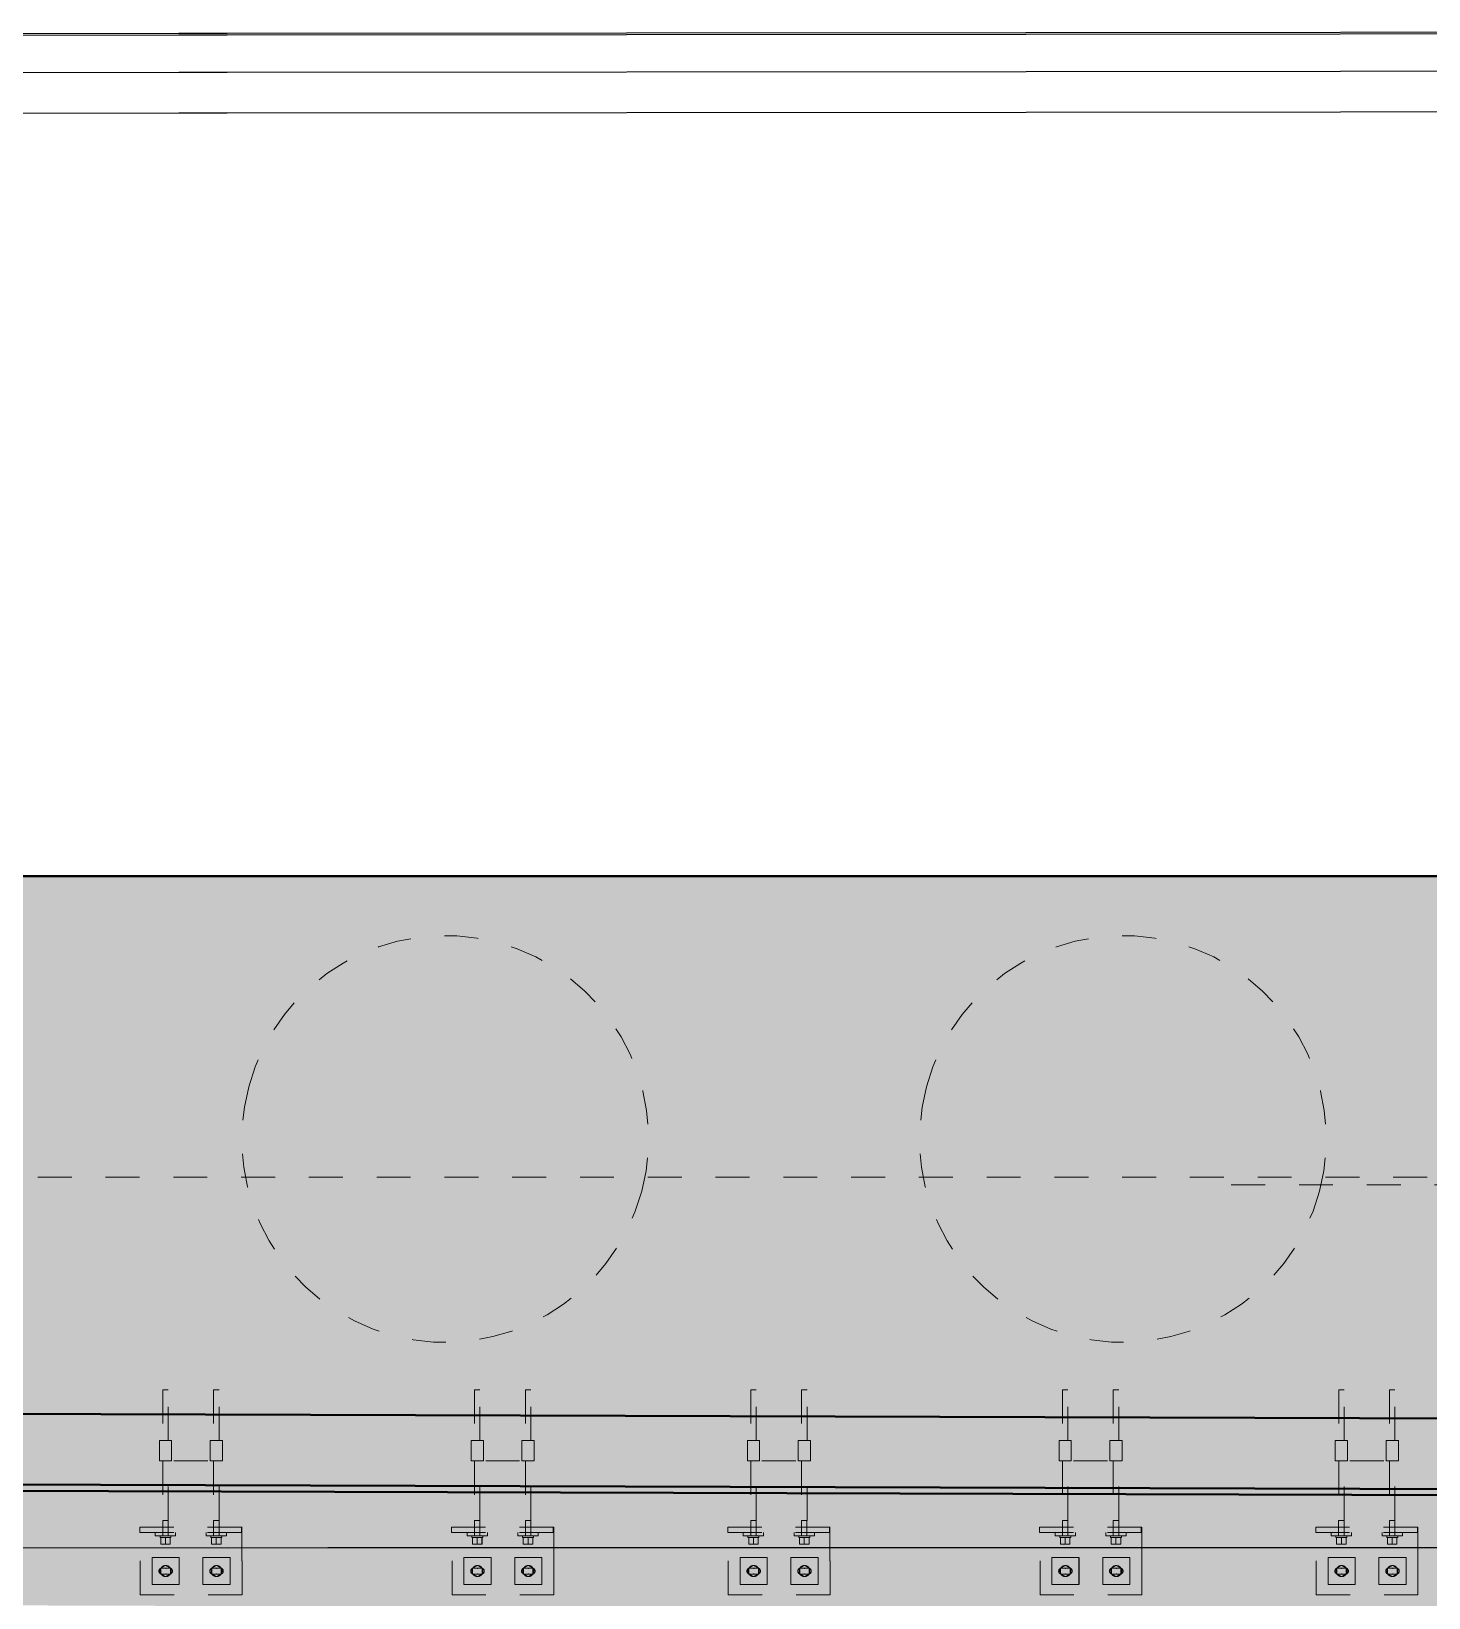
# Model space of a CAD drawing. Header units: metres. Extents: x -355 to -223, y 3 to 561.
# Drawn here: x -281.323 to -277.2, y 543.9 to 548.522 of the extents above; entities that cross this region are included whole.
import ezdxf

# ---------------------------------------------------------------- set-up
doc = ezdxf.new("R2010")
doc.units = ezdxf.units.M
doc.linetypes.add('JacobsDash', pattern=[0.0045, 0.003, -0.0015])
doc.linetypes.add('JacobsGridLine', pattern=[0.0145, 0.01, -0.001, 0.0025, -0.001])
for name, color, linetype, lineweight in [('A-FLOR', 7, 'Continuous', 40), ('S-BEAM', 7, 'Continuous', 40), ('S-BEAM-HDLN', 7, 'JacobsDash', 15), ('S-FNDN-HDLN', 7, 'JacobsDash', 15), ('S-FSTN', 7, 'Continuous', 15), ('S-GRID', 7, 'Continuous', 9)]:
    doc.layers.add(name, color=color, linetype=linetype, lineweight=lineweight)

# ---------------------------------------------------------------- blocks, each defined once
blk = doc.blocks.new('T2DPAA-T2D-C3S-RW-M2D-100010_dwg-40802999-DRG-2873035 - CONSTRUCTION SEQUENCE STAGE A9')
at = {"color": 254, "lineweight": 25, "true_color": 0xd0d0d0, "flags": 128}
for points in [[(50.9914, -579.7095), (51.6227, -582.0763), (51.6594, -582.2139), (52.0625, -583.7251), (52.267, -584.4918), (52.7077, -586.1435), (52.9114, -586.9073), (52.9481, -587.045), (53.5557, -589.3229), (54.0341, -591.1161), (54.2001, -591.7384), (54.4427, -592.6479)], [(51.0977, -579.6813), (51.729, -582.0479), (51.7657, -582.1856), (52.1688, -583.6968), (52.3733, -584.4634), (52.8139, -586.1152), (53.0177, -586.879), (53.0544, -587.0167), (53.662, -589.2945), (54.1404, -591.0877), (54.3064, -591.7101), (54.549, -592.6195)], [(51.1025, -579.68), (51.7338, -582.0466), (51.7705, -582.1843), (52.1736, -583.6955), (52.3782, -584.4622), (52.8188, -586.1139), (53.0225, -586.8777), (53.0592, -587.0154), (53.6669, -589.2932), (54.1452, -591.0864), (54.3112, -591.7088), (54.5538, -592.6183)], [(50.8754, -579.7404), (51.5068, -582.1072), (51.5435, -582.2449), (51.9466, -583.756), (52.1511, -584.5227), (52.5917, -586.1745), (52.7955, -586.9383), (52.8322, -587.0759), (53.4398, -589.3538), (53.9181, -591.147), (54.0841, -591.7693), (54.3268, -592.6788)], [(46.7903, -580.826), (47.4571, -583.3351), (47.5322, -583.6179), (48.5018, -587.266), (48.7413, -588.1674), (48.8165, -588.4501), (49.7234, -591.8625)]]:
    blk.add_lwpolyline(points, dxfattribs=at)
blk = doc.blocks.new('T2DPAA-T2D-PWC-RW-M2D-100010_RoadDesign_rvt-1-DRG-2873035 - CONSTRUCTION SEQUENCE STAGE A9')
at = {"color": 254, "lineweight": 25, "true_color": 0xd0d0d0, "rotation": 75.11694444444437}
blk.add_blockref('T2DPAA-T2D-C3S-RW-M2D-100010_dwg-40802999-DRG-2873035 - CONSTRUCTION SEQUENCE STAGE A9', (-1722.337, 648.0105), dxfattribs=at)
blk = doc.blocks.new('03_SFR_ACS_Abutment_BR08_Retaining wall CS - ABUTMENT EAST_BR8_1-7988247-DRG-2873035 - CONSTRUCTION SEQUENCE STAGE A9')
at = {"layer": 'S-BEAM', "linetype": 'JacobsDash', "lineweight": 15, "true_color": 0xc0c0c0}
blk.add_hatch(color=9, dxfattribs=at).paths.add_polyline_path([(-1136.0517, 544.2536), (-1136.0317, 544.2536), (-1136.031, 544.4239), (-1135.8415, 544.4239), (-1135.8415, 546.0286), (-1145.8229, 546.0286), (-1145.8229, 544.4535), (-1136.051, 544.4237), (-1136.0516, 544.2613)])
at = {"layer": 'S-BEAM'}
for p, q in [((-1135.8415, 546.0286), (-1145.8229, 546.0286)), ((-1145.8229, 546.0286), (-1145.8229, 544.4535)), ((-1135.8415, 544.4233), (-1135.8415, 546.0286)), ((-1136.0517, 544.2536), (-1136.0317, 544.2536))]:
    blk.add_line(p, q, dxfattribs=at)
at = {"layer": 'S-BEAM-HDLN'}
blk.add_line((-1135.8419, 546.0286), (-1135.8419, 544.2536), dxfattribs=at)
blk = doc.blocks.new('01_SFO_FRP_Pile_CastInPlace_CS_BR08 - CAST-IN-PLACE PILE - 1200-8641633-DRG-2873035 - CONSTRUCTION SEQUENCE STAGE A9')
at = {"layer": 'S-FNDN-HDLN'}
for start, end in [(90, 270), (270, 90)]:
    blk.add_arc((0, 0), 0.6, start, end, dxfattribs=at)
blk = doc.blocks.new('01_SFO_FRP_Pile_CastInPlace_CS_BR08 - CAST-IN-PLACE PILE - 1200-8641593-DRG-2873035 - CONSTRUCTION SEQUENCE STAGE A9')
at = {"layer": 'S-FNDN-HDLN'}
for start, end in [(90, 270), (270, 90)]:
    blk.add_arc((0, 0), 0.6, start, end, dxfattribs=at)
blk = doc.blocks.new('20_BR04_Wall_Panel_Bracket_Connection - 20_BR04_Wall_Panel_Bracket_Connection-V232-DRG-2873035 - CONSTRUCTION SEQUENCE STAGE A9')
at = {"layer": 'S-FSTN', "color": 31, "linetype": 'JacobsDash', "lineweight": 9, "true_color": 0xffc388}
for p, q in [((-1138.9215, 544.5136), (-1138.9215, 544.3636)), ((-1138.9135, 544.5136), (-1138.9215, 544.5136)), ((-1138.9055, 544.5136), (-1138.9135, 544.5136)), ((-1138.9055, 544.3636), (-1138.9055, 544.5136)), ((-1138.7715, 544.5136), (-1138.7715, 544.3636)), ((-1138.7635, 544.5136), (-1138.7715, 544.5136)), ((-1138.7555, 544.5136), (-1138.7635, 544.5136)), ((-1138.7555, 544.3636), (-1138.7555, 544.5136)), ((-1138.9315, 544.3636), (-1138.9315, 544.3036)), ((-1138.9136, 544.3636), (-1138.9315, 544.3636)), ((-1138.9136, 544.3636), (-1138.929, 544.3636)), ((-1138.8955, 544.3636), (-1138.9136, 544.3636)), ((-1138.8978, 544.3636), (-1138.9133, 544.3636)), ((-1138.8955, 544.3036), (-1138.8955, 544.3636)), ((-1138.7815, 544.3636), (-1138.7815, 544.3036)), ((-1138.7636, 544.3636), (-1138.7815, 544.3636)), ((-1138.7761, 544.3636), (-1138.779, 544.3636)), ((-1138.7636, 544.3636), (-1138.7723, 544.3636)), ((-1138.7455, 544.3636), (-1138.7636, 544.3636)), ((-1138.7478, 544.3636), (-1138.7633, 544.3636)), ((-1138.7455, 544.3036), (-1138.7455, 544.3636)), ((-1138.9315, 544.3036), (-1138.9136, 544.3036)), ((-1138.929, 544.3036), (-1138.9136, 544.3036)), ((-1138.9215, 544.3036), (-1138.9215, 544.1277)), ((-1138.9136, 544.3036), (-1138.8955, 544.3036)), ((-1138.9133, 544.3036), (-1138.8978, 544.3036)), ((-1138.9055, 544.1277), (-1138.9055, 544.3036)), ((-1138.8388, 544.3036), (-1138.8885, 544.3036)), ((-1138.8388, 544.3036), (-1138.8381, 544.3036)), ((-1138.7885, 544.3036), (-1138.8381, 544.3036)), ((-1138.7815, 544.3036), (-1138.7636, 544.3036)), ((-1138.779, 544.3036), (-1138.7761, 544.3036)), ((-1138.7723, 544.3036), (-1138.7636, 544.3036)), ((-1138.7715, 544.3036), (-1138.7715, 544.1277)), ((-1138.7636, 544.3036), (-1138.7455, 544.3036)), ((-1138.7633, 544.3036), (-1138.7478, 544.3036)), ((-1138.7555, 544.1277), (-1138.7555, 544.3036)), ((-1138.9215, 544.1277), (-1138.9135, 544.1277)), ((-1138.9135, 544.1277), (-1138.9055, 544.1277)), ((-1138.7715, 544.1277), (-1138.7635, 544.1277)), ((-1138.7635, 544.1277), (-1138.7555, 544.1277)), ((-1138.9891, 544.1086), (-1138.6891, 544.1086)), ((-1138.9891, 544.0926), (-1138.9891, 544.1086)), ((-1138.6891, 544.0926), (-1138.9891, 544.0926)), ((-1138.9877, 543.9086), (-1138.9877, 544.0926)), ((-1138.9435, 544.0926), (-1138.9435, 544.0826)), ((-1138.9435, 544.0826), (-1138.9137, 544.0826)), ((-1138.9435, 544.0826), (-1138.9297, 544.0826)), ((-1138.9137, 544.0826), (-1138.8835, 544.0826)), ((-1138.8972, 544.0826), (-1138.8835, 544.0826)), ((-1138.8835, 544.0826), (-1138.8835, 544.0926)), ((-1138.7935, 544.0926), (-1138.7935, 544.0826)), ((-1138.7935, 544.0826), (-1138.7637, 544.0826)), ((-1138.7935, 544.0826), (-1138.7797, 544.0826)), ((-1138.7637, 544.0826), (-1138.7335, 544.0826)), ((-1138.7472, 544.0826), (-1138.7335, 544.0826)), ((-1138.7335, 544.0826), (-1138.7335, 544.0926)), ((-1138.6891, 544.1086), (-1138.6877, 544.1086)), ((-1138.6891, 544.0926), (-1138.6891, 544.1086)), ((-1138.6877, 544.0926), (-1138.6891, 544.0926)), ((-1138.6877, 544.0926), (-1138.6877, 544.1086)), ((-1138.6877, 544.1086), (-1138.6877, 543.9086)), ((-1138.6876, 544.1086), (-1138.6877, 544.1086)), ((-1138.6876, 543.9086), (-1138.6876, 544.1086)), ((-1138.6876, 544.1086), (-1138.6876, 544.1086)), ((-1138.8728, 544.0186), (-1138.9528, 544.0186)), ((-1138.9528, 544.0186), (-1138.9528, 543.9386)), ((-1138.9238, 543.9876), (-1138.9018, 543.9876)), ((-1138.8728, 543.9386), (-1138.8728, 544.0186)), ((-1138.8727, 544.0186), (-1138.8727, 543.9386)), ((-1138.7228, 544.0186), (-1138.8028, 544.0186)), ((-1138.8028, 544.0186), (-1138.8028, 543.9386)), ((-1138.7738, 543.9876), (-1138.7518, 543.9876)), ((-1138.7228, 543.9386), (-1138.7228, 544.0186)), ((-1138.7227, 544.0186), (-1138.7227, 543.9386)), ((-1138.9018, 543.9696), (-1138.9238, 543.9696)), ((-1138.7518, 543.9696), (-1138.7738, 543.9696)), ((-1138.9877, 543.9086), (-1138.6877, 543.9086)), ((-1138.9528, 543.9386), (-1138.8728, 543.9386)), ((-1138.8028, 543.9386), (-1138.7228, 543.9386)), ((-1138.6877, 543.9086), (-1138.6876, 543.9086)), ((-1138.6876, 543.9086), (-1138.6876, 543.9086))]:
    blk.add_line(p, q, dxfattribs=at)
for centre, start_param, end_param in [((-1138.9238, 543.9786), 0, 3.141593), ((-1138.9018, 543.9786), 3.141593, 6.283186), ((-1138.7738, 543.9786), 6.283185, 9.424778), ((-1138.7518, 543.9786), 3.141593, 6.283185), ((-1138.9237, 543.9786), 1.308998, 1.832596), ((-1138.9237, 543.9786), 1.308998, 1.832596), ((-1138.9236, 543.9786), 1.308998, 1.832596), ((-1138.7737, 543.9786), 1.308998, 1.832596), ((-1138.7737, 543.9786), 1.308998, 1.832596), ((-1138.7736, 543.9786), 1.308998, 1.832596)]:
    blk.add_ellipse(centre, major_axis=(0, 0.009), ratio=0.99997, start_param=start_param, end_param=end_param, dxfattribs=at)
blk = doc.blocks.new('20_BR04_Wall_Panel_Bracket_Connection - 20_BR04_Wall_Panel_Bracket_Connection-V233-DRG-2873035 - CONSTRUCTION SEQUENCE STAGE A9')
at = {"layer": 'S-FSTN', "color": 31, "linetype": 'JacobsDash', "lineweight": 9, "true_color": 0xffc388}
for p, q in [((-1138.1064, 544.5136), (-1138.1064, 544.3636)), ((-1138.0985, 544.5136), (-1138.1064, 544.5136)), ((-1138.0904, 544.5136), (-1138.0985, 544.5136)), ((-1138.0904, 544.3636), (-1138.0904, 544.5136)), ((-1137.9564, 544.5136), (-1137.9564, 544.3636)), ((-1137.9485, 544.5136), (-1137.9564, 544.5136)), ((-1137.9404, 544.5136), (-1137.9485, 544.5136)), ((-1137.9404, 544.3636), (-1137.9404, 544.5136)), ((-1138.1164, 544.3636), (-1138.1164, 544.3036)), ((-1138.0986, 544.3636), (-1138.1164, 544.3636)), ((-1138.0986, 544.3636), (-1138.1139, 544.3636)), ((-1138.0804, 544.3636), (-1138.0986, 544.3636)), ((-1138.0828, 544.3636), (-1138.0983, 544.3636)), ((-1138.0804, 544.3036), (-1138.0804, 544.3636)), ((-1137.9664, 544.3636), (-1137.9664, 544.3036)), ((-1137.9486, 544.3636), (-1137.9664, 544.3636)), ((-1137.9486, 544.3636), (-1137.964, 544.3636)), ((-1137.9304, 544.3636), (-1137.9486, 544.3636)), ((-1137.9328, 544.3636), (-1137.9483, 544.3636)), ((-1137.9304, 544.3036), (-1137.9304, 544.3636)), ((-1138.1164, 544.3036), (-1138.0986, 544.3036)), ((-1138.1139, 544.3036), (-1138.0986, 544.3036)), ((-1138.1064, 544.3036), (-1138.1064, 544.1277)), ((-1138.0986, 544.3036), (-1138.0804, 544.3036)), ((-1138.0983, 544.3036), (-1138.0828, 544.3036)), ((-1138.0904, 544.1277), (-1138.0904, 544.3036)), ((-1138.0238, 544.3036), (-1138.0734, 544.3036)), ((-1138.0238, 544.3036), (-1138.023, 544.3036)), ((-1137.9734, 544.3036), (-1138.023, 544.3036)), ((-1137.9664, 544.3036), (-1137.9486, 544.3036)), ((-1137.964, 544.3036), (-1137.9486, 544.3036)), ((-1137.9564, 544.3036), (-1137.9564, 544.1277)), ((-1137.9486, 544.3036), (-1137.9304, 544.3036)), ((-1137.9483, 544.3036), (-1137.9328, 544.3036)), ((-1137.9404, 544.1277), (-1137.9404, 544.3036)), ((-1138.1064, 544.1277), (-1138.0985, 544.1277)), ((-1138.0985, 544.1277), (-1138.0904, 544.1277)), ((-1137.9564, 544.1277), (-1137.9485, 544.1277)), ((-1137.9485, 544.1277), (-1137.9404, 544.1277)), ((-1138.1741, 544.1086), (-1137.8741, 544.1086)), ((-1138.1741, 544.0926), (-1138.1741, 544.1086)), ((-1137.8741, 544.0926), (-1138.1741, 544.0926)), ((-1138.1727, 543.9086), (-1138.1727, 544.0926)), ((-1138.1284, 544.0926), (-1138.1284, 544.0826)), ((-1138.1284, 544.0826), (-1138.0987, 544.0826)), ((-1138.1284, 544.0826), (-1138.1243, 544.0826)), ((-1138.1232, 544.0826), (-1138.1147, 544.0826)), ((-1138.0987, 544.0826), (-1138.0684, 544.0826)), ((-1138.0822, 544.0826), (-1138.0684, 544.0826)), ((-1138.0684, 544.0826), (-1138.0684, 544.0926)), ((-1137.9784, 544.0926), (-1137.9784, 544.0826)), ((-1137.9784, 544.0826), (-1137.9487, 544.0826)), ((-1137.9784, 544.0826), (-1137.9647, 544.0826)), ((-1137.9487, 544.0826), (-1137.9184, 544.0826)), ((-1137.9322, 544.0826), (-1137.9184, 544.0826)), ((-1137.9184, 544.0826), (-1137.9184, 544.0926)), ((-1137.8741, 544.1086), (-1137.8727, 544.1086)), ((-1137.8741, 544.0926), (-1137.8741, 544.1086)), ((-1137.8727, 544.0926), (-1137.8741, 544.0926)), ((-1137.8727, 544.0926), (-1137.8727, 544.1086)), ((-1137.8727, 544.1086), (-1137.8727, 543.9086)), ((-1137.8725, 544.1086), (-1137.8727, 544.1086)), ((-1137.8726, 544.1086), (-1137.8725, 544.1086)), ((-1137.8725, 543.9086), (-1137.8725, 544.1086)), ((-1138.0577, 544.0186), (-1138.1377, 544.0186)), ((-1138.1377, 544.0186), (-1138.1377, 543.9386)), ((-1138.1087, 543.9876), (-1138.0867, 543.9876)), ((-1138.0577, 543.9386), (-1138.0577, 544.0186)), ((-1138.0577, 544.0186), (-1138.0577, 543.9386)), ((-1137.9077, 544.0186), (-1137.9877, 544.0186)), ((-1137.9877, 544.0186), (-1137.9877, 543.9386)), ((-1137.9587, 543.9876), (-1137.9367, 543.9876)), ((-1137.9077, 543.9386), (-1137.9077, 544.0186)), ((-1137.9077, 544.0186), (-1137.9077, 543.9386)), ((-1138.0867, 543.9696), (-1138.1087, 543.9696)), ((-1137.9367, 543.9696), (-1137.9587, 543.9696)), ((-1138.1727, 543.9086), (-1137.8727, 543.9086)), ((-1138.1377, 543.9386), (-1138.0577, 543.9386)), ((-1137.9877, 543.9386), (-1137.9077, 543.9386)), ((-1137.8727, 543.9086), (-1137.8725, 543.9086)), ((-1137.8725, 543.9086), (-1137.8726, 543.9086))]:
    blk.add_line(p, q, dxfattribs=at)
for centre, start_param, end_param in [((-1138.1087, 543.9786), 0, 3.141593), ((-1138.0867, 543.9786), 3.141592, 6.283185), ((-1137.9587, 543.9786), 6.283185, 9.424778), ((-1137.9367, 543.9786), 3.141593, 6.283185), ((-1138.1087, 543.9786), 1.308998, 1.832596), ((-1138.1087, 543.9786), 1.308998, 1.832596), ((-1138.1085, 543.9786), 1.308998, 1.832596), ((-1137.9587, 543.9786), 1.308998, 1.832596), ((-1137.9587, 543.9786), 1.308998, 1.832596), ((-1137.9585, 543.9786), 1.308998, 1.832596)]:
    blk.add_ellipse(centre, major_axis=(0, 0.009), ratio=0.99997, start_param=start_param, end_param=end_param, dxfattribs=at)
blk = doc.blocks.new('Anchor Bolt -HAB - HAB H16 x 165-V234-DRG-2873035 - CONSTRUCTION SEQUENCE STAGE A9')
at = {"layer": 'S-FSTN', "color": 31, "linetype": 'JacobsDash', "lineweight": 9, "true_color": 0xffc388}
for p, q in [((-1138.763, 543.9948), (-1138.777, 543.9867)), ((-1138.749, 543.9867), (-1138.763, 543.9948)), ((-1138.7628, 543.9948), (-1138.7488, 543.9867)), ((-1138.777, 543.9867), (-1138.777, 543.9705)), ((-1138.777, 543.9705), (-1138.763, 543.9625)), ((-1138.763, 543.9625), (-1138.749, 543.9705)), ((-1138.7618, 543.9866), (-1138.7628, 543.9866)), ((-1138.7628, 543.9706), (-1138.7618, 543.9706)), ((-1138.7488, 543.9705), (-1138.7628, 543.9625)), ((-1138.749, 543.9705), (-1138.749, 543.9867)), ((-1138.7488, 543.9867), (-1138.749, 543.9867)), ((-1138.749, 543.9705), (-1138.7488, 543.9705)), ((-1138.7488, 543.9867), (-1138.7488, 543.9705))]:
    blk.add_line(p, q, dxfattribs=at)
for start_param, end_param in [(0, 1.047198), (0.808057, 1.003142), (0.514259, 0.523599), (0.344106, 0.467046), (0.2618, 0.265593), (0.108235, 0.22637), (5.235988, 6.283186), (5.998683, 6.021387), (5.834566, 5.920439), (5.732017, 5.787276), (5.610105, 5.684929), (5.428143, 5.531351), (1.047198, 1.570797), (1.570796, 2.094395), (1.344026, 1.570796), (1.570797, 1.797531), (1.078358, 1.273831), (1.867825, 2.094396), (2.094396, 3.141593), (2.42762, 2.561503), (2.608661, 2.617994), (2.617994, 2.62734), (2.674561, 2.797482), (2.875954, 2.879794), (2.915252, 3.033472), (3.141592, 4.18879), (3.268446, 3.359781), (3.393612, 3.403393), (3.403393, 3.42604), (3.504373, 3.590257), (3.637528, 3.665192), (3.665192, 3.692759), (3.739866, 3.814711), (3.893451, 3.926991), (4.712389, 5.235988), (4.188791, 4.71239)]:
    blk.add_ellipse((-1138.7628, 543.9786), major_axis=(0, 0.0162), ratio=0.99997, start_param=start_param, end_param=end_param, dxfattribs=at)
blk = doc.blocks.new('Anchor Bolt -HAB - HAB H16 x 165-V235-DRG-2873035 - CONSTRUCTION SEQUENCE STAGE A9')
at = {"layer": 'S-FSTN', "color": 31, "linetype": 'JacobsDash', "lineweight": 9, "true_color": 0xffc388}
for p, q in [((-1138.913, 543.9948), (-1138.927, 543.9867)), ((-1138.899, 543.9867), (-1138.913, 543.9948)), ((-1138.9128, 543.9948), (-1138.8988, 543.9867)), ((-1138.927, 543.9867), (-1138.927, 543.9705)), ((-1138.927, 543.9705), (-1138.913, 543.9625)), ((-1138.913, 543.9625), (-1138.899, 543.9705)), ((-1138.9118, 543.9866), (-1138.9128, 543.9866)), ((-1138.9128, 543.9706), (-1138.9118, 543.9706)), ((-1138.8988, 543.9705), (-1138.9128, 543.9625)), ((-1138.899, 543.9705), (-1138.899, 543.9867)), ((-1138.8988, 543.9867), (-1138.899, 543.9867)), ((-1138.899, 543.9705), (-1138.8988, 543.9705)), ((-1138.8988, 543.9867), (-1138.8988, 543.9705))]:
    blk.add_line(p, q, dxfattribs=at)
for start_param, end_param in [(0, 1.047198), (0.785399, 1.003142), (0.514259, 0.523599), (0.344106, 0.467046), (0.2618, 0.265593), (0.108235, 0.22637), (5.235988, 6.283186), (5.998683, 6.021387), (5.834566, 5.920439), (5.732017, 5.787276), (5.610105, 5.684929), (5.428143, 5.531351), (1.047198, 1.570797), (1.570796, 2.094395), (1.344026, 1.570796), (1.570797, 1.797531), (1.078358, 1.273831), (1.867825, 2.094396), (2.094396, 3.141593), (2.42762, 2.561503), (2.608661, 2.617994), (2.617994, 2.62734), (2.674561, 2.797482), (2.875954, 2.879794), (2.915252, 3.033472), (3.141592, 4.18879), (3.268446, 3.359781), (3.393612, 3.403393), (3.403393, 3.42604), (3.504373, 3.590257), (3.637528, 3.665192), (3.665192, 3.692759), (3.739866, 3.814711), (3.893451, 3.926991), (4.712389, 5.235988), (4.188791, 4.71239)]:
    blk.add_ellipse((-1138.9128, 543.9786), major_axis=(0, 0.0162), ratio=0.99997, start_param=start_param, end_param=end_param, dxfattribs=at)
blk = doc.blocks.new('Anchor Bolt -HAB - HAB H16 x 85-V236-DRG-2873035 - CONSTRUCTION SEQUENCE STAGE A9')
at = {"layer": 'S-FSTN', "color": 31, "linetype": 'JacobsDash', "lineweight": 9, "true_color": 0xffc388}
for p, q in [((-1138.7715, 544.1277), (-1138.7715, 544.0826)), ((-1138.7713, 544.1277), (-1138.7715, 544.1277)), ((-1138.7555, 544.1277), (-1138.7715, 544.1277)), ((-1138.7555, 544.1277), (-1138.7557, 544.1277)), ((-1138.7555, 544.0826), (-1138.7555, 544.1277)), ((-1138.7796, 544.0826), (-1138.7796, 544.0776)), ((-1138.7473, 544.0776), (-1138.7473, 544.0826)), ((-1138.7796, 544.0776), (-1138.7775, 544.0776)), ((-1138.7796, 544.0776), (-1138.7794, 544.0776)), ((-1138.7775, 544.0776), (-1138.7636, 544.0776)), ((-1138.7775, 544.0576), (-1138.7775, 544.0776)), ((-1138.7636, 544.0576), (-1138.7775, 544.0576)), ((-1138.7669, 544.0776), (-1138.7636, 544.0776)), ((-1138.7636, 544.0776), (-1138.7495, 544.0776)), ((-1138.7636, 544.0776), (-1138.7602, 544.0776)), ((-1138.7636, 544.0576), (-1138.7636, 544.0776)), ((-1138.7495, 544.0576), (-1138.7636, 544.0576)), ((-1138.7495, 544.0776), (-1138.7473, 544.0776)), ((-1138.7495, 544.0776), (-1138.7494, 544.0776)), ((-1138.7495, 544.0776), (-1138.7495, 544.0576)), ((-1138.7495, 544.0576), (-1138.7494, 544.0576)), ((-1138.7494, 544.0576), (-1138.7495, 544.0576)), ((-1138.7494, 544.0576), (-1138.7494, 544.0776))]:
    blk.add_line(p, q, dxfattribs=at)
blk = doc.blocks.new('Anchor Bolt -HAB - HAB H16 x 85-V237-DRG-2873035 - CONSTRUCTION SEQUENCE STAGE A9')
at = {"layer": 'S-FSTN', "color": 31, "linetype": 'JacobsDash', "lineweight": 9, "true_color": 0xffc388}
for p, q in [((-1138.9215, 544.1277), (-1138.9215, 544.0826)), ((-1138.9055, 544.1277), (-1138.9215, 544.1277)), ((-1138.9213, 544.1277), (-1138.9215, 544.1277)), ((-1138.9055, 544.1277), (-1138.9057, 544.1277)), ((-1138.9055, 544.0826), (-1138.9055, 544.1277)), ((-1138.9296, 544.0826), (-1138.9296, 544.0776)), ((-1138.8973, 544.0776), (-1138.8973, 544.0826)), ((-1138.9296, 544.0776), (-1138.9275, 544.0776)), ((-1138.9275, 544.0776), (-1138.9136, 544.0776)), ((-1138.9275, 544.0576), (-1138.9275, 544.0776)), ((-1138.9136, 544.0576), (-1138.9275, 544.0576)), ((-1138.9169, 544.0776), (-1138.9136, 544.0776)), ((-1138.9136, 544.0776), (-1138.9102, 544.0776)), ((-1138.9136, 544.0776), (-1138.8995, 544.0776)), ((-1138.9136, 544.0776), (-1138.9136, 544.0576)), ((-1138.8995, 544.0576), (-1138.9136, 544.0576)), ((-1138.8995, 544.0776), (-1138.8973, 544.0776)), ((-1138.8995, 544.0776), (-1138.8994, 544.0776)), ((-1138.8995, 544.0776), (-1138.8995, 544.0576)), ((-1138.8995, 544.0576), (-1138.8994, 544.0576)), ((-1138.8994, 544.0576), (-1138.8995, 544.0576)), ((-1138.8994, 544.0776), (-1138.8994, 544.0576)), ((-1138.8975, 544.0776), (-1138.8973, 544.0776))]:
    blk.add_line(p, q, dxfattribs=at)
blk = doc.blocks.new('20_BR04_Wall_Panel_Bracket_Connection - 20_BR04_Wall_Panel_Bracket_Connection-V238-DRG-2873035 - CONSTRUCTION SEQUENCE STAGE A9')
at = {"layer": 'S-FSTN', "color": 31, "linetype": 'JacobsDash', "lineweight": 9, "true_color": 0xffc388}
for p, q in [((-1140.6565, 544.5136), (-1140.6565, 544.3636)), ((-1140.6485, 544.5136), (-1140.6565, 544.5136)), ((-1140.6405, 544.5136), (-1140.6485, 544.5136)), ((-1140.6405, 544.3636), (-1140.6405, 544.5136)), ((-1140.5065, 544.5136), (-1140.5065, 544.3636)), ((-1140.4985, 544.5136), (-1140.5065, 544.5136)), ((-1140.4905, 544.5136), (-1140.4985, 544.5136)), ((-1140.4905, 544.3636), (-1140.4905, 544.5136)), ((-1140.6665, 544.3636), (-1140.6665, 544.3036)), ((-1140.6486, 544.3636), (-1140.6665, 544.3636)), ((-1140.6486, 544.3636), (-1140.664, 544.3636)), ((-1140.6305, 544.3636), (-1140.6486, 544.3636)), ((-1140.6328, 544.3636), (-1140.6483, 544.3636)), ((-1140.6305, 544.3036), (-1140.6305, 544.3636)), ((-1140.5165, 544.3636), (-1140.5165, 544.3036)), ((-1140.4986, 544.3636), (-1140.5165, 544.3636)), ((-1140.5113, 544.3636), (-1140.514, 544.3636)), ((-1140.4986, 544.3636), (-1140.5111, 544.3636)), ((-1140.4805, 544.3636), (-1140.4986, 544.3636)), ((-1140.4828, 544.3636), (-1140.4983, 544.3636)), ((-1140.4805, 544.3036), (-1140.4805, 544.3636)), ((-1140.6665, 544.3036), (-1140.6486, 544.3036)), ((-1140.664, 544.3036), (-1140.6486, 544.3036)), ((-1140.6565, 544.3036), (-1140.6565, 544.1277)), ((-1140.6486, 544.3036), (-1140.6305, 544.3036)), ((-1140.6483, 544.3036), (-1140.6328, 544.3036)), ((-1140.6405, 544.1277), (-1140.6405, 544.3036)), ((-1140.5738, 544.3036), (-1140.6235, 544.3036)), ((-1140.5738, 544.3036), (-1140.5731, 544.3036)), ((-1140.5235, 544.3036), (-1140.5731, 544.3036)), ((-1140.5165, 544.3036), (-1140.4986, 544.3036)), ((-1140.514, 544.3036), (-1140.5113, 544.3036)), ((-1140.5111, 544.3036), (-1140.4986, 544.3036)), ((-1140.5065, 544.3036), (-1140.5065, 544.1277)), ((-1140.4986, 544.3036), (-1140.4805, 544.3036)), ((-1140.4983, 544.3036), (-1140.4828, 544.3036)), ((-1140.4905, 544.1277), (-1140.4905, 544.3036)), ((-1140.6565, 544.1277), (-1140.6485, 544.1277)), ((-1140.6485, 544.1277), (-1140.6405, 544.1277)), ((-1140.5065, 544.1277), (-1140.4985, 544.1277)), ((-1140.4985, 544.1277), (-1140.4905, 544.1277)), ((-1140.7241, 544.1086), (-1140.4241, 544.1086)), ((-1140.7241, 544.0926), (-1140.7241, 544.1086)), ((-1140.4241, 544.0926), (-1140.7241, 544.0926)), ((-1140.7227, 543.9086), (-1140.7227, 544.0926)), ((-1140.6785, 544.0926), (-1140.6785, 544.0826)), ((-1140.6785, 544.0826), (-1140.6487, 544.0826)), ((-1140.6785, 544.0826), (-1140.6647, 544.0826)), ((-1140.6487, 544.0826), (-1140.6185, 544.0826)), ((-1140.6322, 544.0826), (-1140.6185, 544.0826)), ((-1140.6185, 544.0826), (-1140.6185, 544.0926)), ((-1140.5285, 544.0926), (-1140.5285, 544.0826)), ((-1140.5285, 544.0826), (-1140.4987, 544.0826)), ((-1140.5285, 544.0826), (-1140.5147, 544.0826)), ((-1140.4987, 544.0826), (-1140.4685, 544.0826)), ((-1140.4822, 544.0826), (-1140.4685, 544.0826)), ((-1140.4685, 544.0826), (-1140.4685, 544.0926)), ((-1140.4241, 544.1086), (-1140.4227, 544.1086)), ((-1140.4241, 544.0926), (-1140.4241, 544.1086)), ((-1140.4227, 544.0926), (-1140.4241, 544.0926)), ((-1140.4227, 544.0926), (-1140.4227, 544.1086)), ((-1140.4227, 544.1086), (-1140.4227, 543.9086)), ((-1140.4226, 544.1086), (-1140.4227, 544.1086)), ((-1140.4226, 543.9086), (-1140.4226, 544.1086)), ((-1140.4226, 544.1086), (-1140.4226, 544.1086)), ((-1140.6078, 544.0186), (-1140.6878, 544.0186)), ((-1140.6878, 544.0186), (-1140.6878, 543.9386)), ((-1140.6588, 543.9876), (-1140.6368, 543.9876)), ((-1140.6078, 543.9386), (-1140.6078, 544.0186)), ((-1140.6077, 544.0186), (-1140.6077, 543.9386)), ((-1140.4578, 544.0186), (-1140.5378, 544.0186)), ((-1140.5378, 544.0186), (-1140.5378, 543.9386)), ((-1140.5088, 543.9876), (-1140.4868, 543.9876)), ((-1140.4578, 543.9386), (-1140.4578, 544.0186)), ((-1140.4577, 544.0186), (-1140.4577, 543.9386)), ((-1140.6368, 543.9696), (-1140.6588, 543.9696)), ((-1140.4868, 543.9696), (-1140.5088, 543.9696)), ((-1140.7227, 543.9086), (-1140.4227, 543.9086)), ((-1140.6878, 543.9386), (-1140.6078, 543.9386)), ((-1140.5378, 543.9386), (-1140.4578, 543.9386)), ((-1140.4227, 543.9086), (-1140.4226, 543.9086)), ((-1140.4226, 543.9086), (-1140.4226, 543.9086))]:
    blk.add_line(p, q, dxfattribs=at)
for centre, start_param, end_param in [((-1140.6588, 543.9786), 0.000001, 3.141593), ((-1140.6368, 543.9786), 3.141593, 6.283185), ((-1140.5088, 543.9786), 0, 3.141593), ((-1140.4868, 543.9786), 3.141593, 6.283185), ((-1140.6587, 543.9786), 1.308998, 1.832596), ((-1140.6587, 543.9786), 1.308998, 1.832596), ((-1140.6586, 543.9786), 1.308998, 1.832596), ((-1140.5087, 543.9786), 1.308998, 1.832596), ((-1140.5087, 543.9786), 1.308998, 1.832596), ((-1140.5086, 543.9786), 1.308998, 1.832596)]:
    blk.add_ellipse(centre, major_axis=(0, 0.009), ratio=0.99997, start_param=start_param, end_param=end_param, dxfattribs=at)
blk = doc.blocks.new('20_BR04_Wall_Panel_Bracket_Connection - 20_BR04_Wall_Panel_Bracket_Connection-V239-DRG-2873035 - CONSTRUCTION SEQUENCE STAGE A9')
at = {"layer": 'S-FSTN', "color": 31, "linetype": 'JacobsDash', "lineweight": 9, "true_color": 0xffc388}
for p, q in [((-1139.8414, 544.5136), (-1139.8414, 544.3636)), ((-1139.8335, 544.5136), (-1139.8414, 544.5136)), ((-1139.8254, 544.5136), (-1139.8335, 544.5136)), ((-1139.8254, 544.3636), (-1139.8254, 544.5136)), ((-1139.6914, 544.5136), (-1139.6914, 544.3636)), ((-1139.6835, 544.5136), (-1139.6914, 544.5136)), ((-1139.6754, 544.5136), (-1139.6835, 544.5136)), ((-1139.6754, 544.3636), (-1139.6754, 544.5136)), ((-1139.8514, 544.3636), (-1139.8514, 544.3036)), ((-1139.8336, 544.3636), (-1139.8514, 544.3636)), ((-1139.8336, 544.3636), (-1139.8489, 544.3636)), ((-1139.8154, 544.3636), (-1139.8336, 544.3636)), ((-1139.8178, 544.3636), (-1139.8333, 544.3636)), ((-1139.8154, 544.3036), (-1139.8154, 544.3636)), ((-1139.7014, 544.3636), (-1139.7014, 544.3036)), ((-1139.6836, 544.3636), (-1139.7014, 544.3636)), ((-1139.6836, 544.3636), (-1139.6989, 544.3636)), ((-1139.6654, 544.3636), (-1139.6836, 544.3636)), ((-1139.6678, 544.3636), (-1139.6833, 544.3636)), ((-1139.6654, 544.3036), (-1139.6654, 544.3636)), ((-1139.8514, 544.3036), (-1139.8336, 544.3036)), ((-1139.8489, 544.3036), (-1139.8336, 544.3036)), ((-1139.8414, 544.3036), (-1139.8414, 544.1277)), ((-1139.8336, 544.3036), (-1139.8154, 544.3036)), ((-1139.8333, 544.3036), (-1139.8178, 544.3036)), ((-1139.8254, 544.1277), (-1139.8254, 544.3036)), ((-1139.7588, 544.3036), (-1139.8084, 544.3036)), ((-1139.7588, 544.3036), (-1139.758, 544.3036)), ((-1139.7084, 544.3036), (-1139.758, 544.3036)), ((-1139.7014, 544.3036), (-1139.6836, 544.3036)), ((-1139.6989, 544.3036), (-1139.6836, 544.3036)), ((-1139.6914, 544.3036), (-1139.6914, 544.1277)), ((-1139.6836, 544.3036), (-1139.6654, 544.3036)), ((-1139.6833, 544.3036), (-1139.6678, 544.3036)), ((-1139.6754, 544.1277), (-1139.6754, 544.3036)), ((-1139.8414, 544.1277), (-1139.8335, 544.1277)), ((-1139.8335, 544.1277), (-1139.8254, 544.1277)), ((-1139.6914, 544.1277), (-1139.6835, 544.1277)), ((-1139.6835, 544.1277), (-1139.6754, 544.1277)), ((-1139.9091, 544.1086), (-1139.6091, 544.1086)), ((-1139.9091, 544.0926), (-1139.9091, 544.1086)), ((-1139.6091, 544.0926), (-1139.9091, 544.0926)), ((-1139.9077, 543.9086), (-1139.9077, 544.0926)), ((-1139.8634, 544.0926), (-1139.8634, 544.0826)), ((-1139.8634, 544.0826), (-1139.8337, 544.0826)), ((-1139.8634, 544.0826), (-1139.8601, 544.0826)), ((-1139.8593, 544.0826), (-1139.8497, 544.0826)), ((-1139.8337, 544.0826), (-1139.8034, 544.0826)), ((-1139.8172, 544.0826), (-1139.8034, 544.0826)), ((-1139.8034, 544.0826), (-1139.8034, 544.0926)), ((-1139.7134, 544.0926), (-1139.7134, 544.0826)), ((-1139.7134, 544.0826), (-1139.6837, 544.0826)), ((-1139.7134, 544.0826), (-1139.6997, 544.0826)), ((-1139.6837, 544.0826), (-1139.6534, 544.0826)), ((-1139.6672, 544.0826), (-1139.6534, 544.0826)), ((-1139.6534, 544.0826), (-1139.6534, 544.0926)), ((-1139.6091, 544.1086), (-1139.6077, 544.1086)), ((-1139.6091, 544.0926), (-1139.6091, 544.1086)), ((-1139.6077, 544.0926), (-1139.6091, 544.0926)), ((-1139.6077, 544.0926), (-1139.6077, 544.1086)), ((-1139.6077, 544.1086), (-1139.6077, 543.9086)), ((-1139.6075, 544.1086), (-1139.6077, 544.1086)), ((-1139.6076, 544.1086), (-1139.6075, 544.1086)), ((-1139.6075, 543.9086), (-1139.6075, 544.1086)), ((-1139.7927, 544.0186), (-1139.8727, 544.0186)), ((-1139.8727, 544.0186), (-1139.8727, 543.9386)), ((-1139.8437, 543.9876), (-1139.8217, 543.9876)), ((-1139.7927, 543.9386), (-1139.7927, 544.0186)), ((-1139.7927, 544.0186), (-1139.7927, 543.9386)), ((-1139.6427, 544.0186), (-1139.7227, 544.0186)), ((-1139.7227, 544.0186), (-1139.7227, 543.9386)), ((-1139.6937, 543.9876), (-1139.6717, 543.9876)), ((-1139.6427, 543.9386), (-1139.6427, 544.0186)), ((-1139.6427, 544.0186), (-1139.6427, 543.9386)), ((-1139.8217, 543.9696), (-1139.8437, 543.9696)), ((-1139.6717, 543.9696), (-1139.6937, 543.9696)), ((-1139.9077, 543.9086), (-1139.6077, 543.9086)), ((-1139.8727, 543.9386), (-1139.7927, 543.9386)), ((-1139.7227, 543.9386), (-1139.6427, 543.9386)), ((-1139.6077, 543.9086), (-1139.6075, 543.9086)), ((-1139.6075, 543.9086), (-1139.6076, 543.9086))]:
    blk.add_line(p, q, dxfattribs=at)
for centre, start_param, end_param in [((-1139.8437, 543.9786), 0.000001, 3.141593), ((-1139.8217, 543.9786), 3.141592, 6.283185), ((-1139.6937, 543.9786), 0, 3.141593), ((-1139.6717, 543.9786), 3.141593, 6.283186), ((-1139.8437, 543.9786), 1.308998, 1.832596), ((-1139.8437, 543.9786), 1.308998, 1.832596), ((-1139.8435, 543.9786), 1.308998, 1.832596), ((-1139.6937, 543.9786), 1.308998, 1.832596), ((-1139.6937, 543.9786), 1.308998, 1.832596), ((-1139.6935, 543.9786), 1.308998, 1.832596)]:
    blk.add_ellipse(centre, major_axis=(0, 0.009), ratio=0.99997, start_param=start_param, end_param=end_param, dxfattribs=at)
blk = doc.blocks.new('Anchor Bolt -HAB - HAB H16 x 165-V240-DRG-2873035 - CONSTRUCTION SEQUENCE STAGE A9')
at = {"layer": 'S-FSTN', "color": 31, "linetype": 'JacobsDash', "lineweight": 9, "true_color": 0xffc388}
for p, q in [((-1140.498, 543.9948), (-1140.512, 543.9867)), ((-1140.484, 543.9867), (-1140.498, 543.9948)), ((-1140.4978, 543.9948), (-1140.4838, 543.9867)), ((-1140.512, 543.9867), (-1140.512, 543.9705)), ((-1140.512, 543.9705), (-1140.498, 543.9625)), ((-1140.498, 543.9625), (-1140.484, 543.9705)), ((-1140.4968, 543.9866), (-1140.4978, 543.9866)), ((-1140.4978, 543.9706), (-1140.4968, 543.9706)), ((-1140.4838, 543.9705), (-1140.4978, 543.9625)), ((-1140.484, 543.9705), (-1140.484, 543.9867)), ((-1140.4838, 543.9867), (-1140.484, 543.9867)), ((-1140.484, 543.9705), (-1140.4838, 543.9705)), ((-1140.4838, 543.9867), (-1140.4838, 543.9705))]:
    blk.add_line(p, q, dxfattribs=at)
for start_param, end_param in [(0.785399, 0.999432), (0, 0.993762), (0.514259, 0.523599), (0.344106, 0.467046), (0.2618, 0.265593), (0.108235, 0.22637), (5.235988, 6.283186), (5.998683, 6.021387), (5.834566, 5.920439), (5.732017, 5.787276), (5.610105, 5.684929), (5.428143, 5.531351), (1.047198, 1.570797), (1.570796, 2.094395), (1.344026, 1.570796), (1.570797, 1.797531), (1.078358, 1.273831), (1.867825, 2.094396), (2.147823, 3.141593), (2.42762, 2.561503), (2.608661, 2.617994), (2.617994, 2.62734), (2.674561, 2.797482), (2.875954, 2.879794), (2.915252, 3.033472), (3.141592, 4.18879), (3.268446, 3.359781), (3.393612, 3.403393), (3.403393, 3.42604), (3.504373, 3.590257), (3.637528, 3.665192), (3.665192, 3.692759), (3.739866, 3.814711), (3.893451, 3.926991), (4.712389, 5.235988), (4.188791, 4.71239)]:
    blk.add_ellipse((-1140.4978, 543.9786), major_axis=(0, 0.0162), ratio=0.99997, start_param=start_param, end_param=end_param, dxfattribs=at)
blk = doc.blocks.new('20_BR04_Wall_Panel_Bracket_Connection - 20_BR04_Wall_Panel_Bracket_Connection-V242-DRG-2873035 - CONSTRUCTION SEQUENCE STAGE A9')
at = {"layer": 'S-FSTN', "color": 31, "linetype": 'JacobsDash', "lineweight": 9, "true_color": 0xffc388}
for p, q in [((-1141.5765, 544.5136), (-1141.5765, 544.3636)), ((-1141.5685, 544.5136), (-1141.5765, 544.5136)), ((-1141.5605, 544.5136), (-1141.5685, 544.5136)), ((-1141.5605, 544.3636), (-1141.5605, 544.5136)), ((-1141.4265, 544.5136), (-1141.4265, 544.3636)), ((-1141.4185, 544.5136), (-1141.4265, 544.5136)), ((-1141.4105, 544.5136), (-1141.4185, 544.5136)), ((-1141.4105, 544.3636), (-1141.4105, 544.5136)), ((-1141.5865, 544.3636), (-1141.5865, 544.3036)), ((-1141.5686, 544.3636), (-1141.5865, 544.3636)), ((-1141.5687, 544.3636), (-1141.584, 544.3636)), ((-1141.5505, 544.3636), (-1141.5686, 544.3636)), ((-1141.5528, 544.3636), (-1141.5683, 544.3636)), ((-1141.5505, 544.3036), (-1141.5505, 544.3636)), ((-1141.4365, 544.3636), (-1141.4365, 544.3036)), ((-1141.4186, 544.3636), (-1141.4365, 544.3636)), ((-1141.4187, 544.3636), (-1141.434, 544.3636)), ((-1141.4005, 544.3636), (-1141.4186, 544.3636)), ((-1141.4028, 544.3636), (-1141.4183, 544.3636)), ((-1141.4005, 544.3036), (-1141.4005, 544.3636)), ((-1141.5865, 544.3036), (-1141.5686, 544.3036)), ((-1141.584, 544.3036), (-1141.5687, 544.3036)), ((-1141.5765, 544.3036), (-1141.5765, 544.1277)), ((-1141.5686, 544.3036), (-1141.5505, 544.3036)), ((-1141.5683, 544.3036), (-1141.5528, 544.3036)), ((-1141.5605, 544.1277), (-1141.5605, 544.3036)), ((-1141.4939, 544.3036), (-1141.5435, 544.3036)), ((-1141.4939, 544.3036), (-1141.4931, 544.3036)), ((-1141.4435, 544.3036), (-1141.4931, 544.3036)), ((-1141.4365, 544.3036), (-1141.4186, 544.3036)), ((-1141.434, 544.3036), (-1141.4187, 544.3036)), ((-1141.4265, 544.3036), (-1141.4265, 544.1277)), ((-1141.4186, 544.3036), (-1141.4005, 544.3036)), ((-1141.4183, 544.3036), (-1141.4028, 544.3036)), ((-1141.4105, 544.1277), (-1141.4105, 544.3036)), ((-1141.5765, 544.1277), (-1141.5685, 544.1277)), ((-1141.5685, 544.1277), (-1141.5605, 544.1277)), ((-1141.4265, 544.1277), (-1141.4185, 544.1277)), ((-1141.4185, 544.1277), (-1141.4105, 544.1277)), ((-1141.6441, 544.1086), (-1141.3441, 544.1086)), ((-1141.6441, 544.0926), (-1141.6441, 544.1086)), ((-1141.3441, 544.0926), (-1141.6441, 544.0926)), ((-1141.6427, 543.9086), (-1141.6427, 544.0926)), ((-1141.5985, 544.0926), (-1141.5985, 544.0826)), ((-1141.5985, 544.0826), (-1141.5687, 544.0826)), ((-1141.5985, 544.0826), (-1141.5974, 544.0826)), ((-1141.597, 544.0826), (-1141.5847, 544.0826)), ((-1141.5687, 544.0826), (-1141.5385, 544.0826)), ((-1141.5522, 544.0826), (-1141.5385, 544.0826)), ((-1141.5385, 544.0826), (-1141.5385, 544.0926)), ((-1141.4485, 544.0926), (-1141.4485, 544.0826)), ((-1141.4485, 544.0826), (-1141.4187, 544.0826)), ((-1141.4485, 544.0826), (-1141.4347, 544.0826)), ((-1141.4187, 544.0826), (-1141.3885, 544.0826)), ((-1141.4022, 544.0826), (-1141.3885, 544.0826)), ((-1141.3885, 544.0826), (-1141.3885, 544.0926)), ((-1141.3441, 544.1086), (-1141.3427, 544.1086)), ((-1141.3441, 544.0926), (-1141.3441, 544.1086)), ((-1141.3427, 544.0926), (-1141.3441, 544.0926)), ((-1141.3427, 544.0926), (-1141.3427, 544.1086)), ((-1141.3427, 544.1086), (-1141.3427, 543.9086)), ((-1141.3426, 544.1086), (-1141.3427, 544.1086)), ((-1141.3427, 544.1086), (-1141.3426, 544.1086)), ((-1141.3426, 543.9086), (-1141.3426, 544.1086)), ((-1141.5278, 544.0186), (-1141.6078, 544.0186)), ((-1141.6078, 544.0186), (-1141.6078, 543.9386)), ((-1141.5788, 543.9876), (-1141.5568, 543.9876)), ((-1141.5278, 543.9386), (-1141.5278, 544.0186)), ((-1141.5277, 544.0186), (-1141.5277, 543.9386)), ((-1141.3778, 544.0186), (-1141.4578, 544.0186)), ((-1141.4578, 544.0186), (-1141.4578, 543.9386)), ((-1141.4288, 543.9876), (-1141.4068, 543.9876)), ((-1141.3778, 543.9386), (-1141.3778, 544.0186)), ((-1141.3777, 544.0186), (-1141.3777, 543.9386)), ((-1141.5568, 543.9696), (-1141.5788, 543.9696)), ((-1141.4068, 543.9696), (-1141.4288, 543.9696)), ((-1141.6427, 543.9086), (-1141.3427, 543.9086)), ((-1141.6078, 543.9386), (-1141.5278, 543.9386)), ((-1141.4578, 543.9386), (-1141.3778, 543.9386)), ((-1141.3427, 543.9086), (-1141.3426, 543.9086)), ((-1141.3426, 543.9086), (-1141.3427, 543.9086))]:
    blk.add_line(p, q, dxfattribs=at)
for centre, start_param, end_param in [((-1141.5788, 543.9786), 6.283185, 9.424777), ((-1141.5568, 543.9786), 3.141593, 6.283186), ((-1141.4288, 543.9786), 6.283185, 9.424778), ((-1141.4068, 543.9786), 3.141593, 6.283186), ((-1141.5787, 543.9786), 1.308998, 1.832596), ((-1141.5787, 543.9786), 1.308998, 1.832596), ((-1141.5786, 543.9786), 1.308998, 1.832596), ((-1141.4287, 543.9786), 1.308998, 1.832596), ((-1141.4287, 543.9786), 1.308998, 1.832596), ((-1141.4286, 543.9786), 1.308998, 1.832596)]:
    blk.add_ellipse(centre, major_axis=(0, 0.009), ratio=0.99997, start_param=start_param, end_param=end_param, dxfattribs=at)

msp = doc.modelspace()

# ---------------------------------------------------------------- hatches: boundary and pattern name
at = {"layer": 'A-FLOR', "lineweight": 5, "true_color": 0xc0c0c0}
for points in [[(-275.4108, 544.2149), (-275.4107, 544.4237), (-285.2, 544.4536), (-285.2, 544.2455), (-275.4111, 544.2149)], [(-275.4109, 544.197), (-275.4111, 544.2149), (-285.2, 544.2455), (-285.2, 544.2275), (-275.4111, 544.197)], [(-275.4121, 543.8587), (-275.4111, 544.197), (-285.2, 544.2275), (-285.1999, 543.8892), (-275.5281, 543.8591)]]:
    msp.add_hatch(color=9, dxfattribs=at).paths.add_polyline_path(points)

# ---------------------------------------------------------------- linework, layer by layer
at = {"layer": 'A-FLOR'}
for p, q in [((-285.2, 544.4536), (-276.1947, 544.4261)), ((-275.4108, 544.2149), (-285.2, 544.2455)), ((-275.4109, 544.197), (-285.2, 544.2275))]:
    msp.add_line(p, q, dxfattribs=at)
at = {"layer": 'S-GRID', "linetype": 'JacobsGridLine', "lineweight": 18}
for p, q in [((-286.3042, 545.1411), (-275.2005, 545.1411)), ((-277.7823, 545.1185), (-243.5515, 545.1185))]:
    msp.add_line(p, q, dxfattribs=at)

# ---------------------------------------------------------------- block references
at = {"lineweight": 5}
msp.add_blockref('T2DPAA-T2D-PWC-RW-M2D-100010_RoadDesign_rvt-1-DRG-2873035 - CONSTRUCTION SEQUENCE STAGE A9', (860.641, 0), dxfattribs=at)
at = {"layer": 'S-BEAM-HDLN'}
msp.add_blockref('03_SFR_ACS_Abutment_BR08_Retaining wall CS - ABUTMENT EAST_BR8_1-7988247-DRG-2873035 - CONSTRUCTION SEQUENCE STAGE A9', (860.641, 0), dxfattribs=at)
at = {"layer": 'S-FNDN-HDLN', "rotation": 75.11694444444437}
for name, p in [('01_SFO_FRP_Pile_CastInPlace_CS_BR08 - CAST-IN-PLACE PILE - 1200-8641593-DRG-2873035 - CONSTRUCTION SEQUENCE STAGE A9', (-280.1021, 545.2536)), ('01_SFO_FRP_Pile_CastInPlace_CS_BR08 - CAST-IN-PLACE PILE - 1200-8641633-DRG-2873035 - CONSTRUCTION SEQUENCE STAGE A9', (-278.1021, 545.2536))]:
    msp.add_blockref(name, p, dxfattribs=at)
at = {"layer": 'S-FSTN', "color": 31, "linetype": 'JacobsDash', "lineweight": 9, "true_color": 0xffc388}
for name, p in [('20_BR04_Wall_Panel_Bracket_Connection - 20_BR04_Wall_Panel_Bracket_Connection-V242-DRG-2873035 - CONSTRUCTION SEQUENCE STAGE A9', (860.641, 0)), ('20_BR04_Wall_Panel_Bracket_Connection - 20_BR04_Wall_Panel_Bracket_Connection-V238-DRG-2873035 - CONSTRUCTION SEQUENCE STAGE A9', (860.641, 0)), ('20_BR04_Wall_Panel_Bracket_Connection - 20_BR04_Wall_Panel_Bracket_Connection-V239-DRG-2873035 - CONSTRUCTION SEQUENCE STAGE A9', (860.641, 0)), ('20_BR04_Wall_Panel_Bracket_Connection - 20_BR04_Wall_Panel_Bracket_Connection-V232-DRG-2873035 - CONSTRUCTION SEQUENCE STAGE A9', (860.641, 0)), ('20_BR04_Wall_Panel_Bracket_Connection - 20_BR04_Wall_Panel_Bracket_Connection-V233-DRG-2873035 - CONSTRUCTION SEQUENCE STAGE A9', (860.641, 0)), ('Anchor Bolt -HAB - HAB H16 x 85-V237-DRG-2873035 - CONSTRUCTION SEQUENCE STAGE A9', (857.986, 0)), ('Anchor Bolt -HAB - HAB H16 x 85-V236-DRG-2873035 - CONSTRUCTION SEQUENCE STAGE A9', (857.986, 0)), ('Anchor Bolt -HAB - HAB H16 x 85-V237-DRG-2873035 - CONSTRUCTION SEQUENCE STAGE A9', (858.906, 0)), ('Anchor Bolt -HAB - HAB H16 x 85-V236-DRG-2873035 - CONSTRUCTION SEQUENCE STAGE A9', (858.906, 0)), ('Anchor Bolt -HAB - HAB H16 x 85-V237-DRG-2873035 - CONSTRUCTION SEQUENCE STAGE A9', (859.721, 0)), ('Anchor Bolt -HAB - HAB H16 x 85-V236-DRG-2873035 - CONSTRUCTION SEQUENCE STAGE A9', (859.721, 0)), ('Anchor Bolt -HAB - HAB H16 x 85-V237-DRG-2873035 - CONSTRUCTION SEQUENCE STAGE A9', (860.641, 0)), ('Anchor Bolt -HAB - HAB H16 x 85-V236-DRG-2873035 - CONSTRUCTION SEQUENCE STAGE A9', (860.641, 0)), ('Anchor Bolt -HAB - HAB H16 x 85-V237-DRG-2873035 - CONSTRUCTION SEQUENCE STAGE A9', (861.456, 0)), ('Anchor Bolt -HAB - HAB H16 x 85-V236-DRG-2873035 - CONSTRUCTION SEQUENCE STAGE A9', (861.456, 0)), ('Anchor Bolt -HAB - HAB H16 x 165-V235-DRG-2873035 - CONSTRUCTION SEQUENCE STAGE A9', (857.986, 0)), ('Anchor Bolt -HAB - HAB H16 x 165-V235-DRG-2873035 - CONSTRUCTION SEQUENCE STAGE A9', (858.136, 0)), ('Anchor Bolt -HAB - HAB H16 x 165-V235-DRG-2873035 - CONSTRUCTION SEQUENCE STAGE A9', (858.906, 0)), ('Anchor Bolt -HAB - HAB H16 x 165-V240-DRG-2873035 - CONSTRUCTION SEQUENCE STAGE A9', (860.641, 0)), ('Anchor Bolt -HAB - HAB H16 x 165-V235-DRG-2873035 - CONSTRUCTION SEQUENCE STAGE A9', (859.721, 0)), ('Anchor Bolt -HAB - HAB H16 x 165-V235-DRG-2873035 - CONSTRUCTION SEQUENCE STAGE A9', (859.871, 0)), ('Anchor Bolt -HAB - HAB H16 x 165-V235-DRG-2873035 - CONSTRUCTION SEQUENCE STAGE A9', (860.641, 0)), ('Anchor Bolt -HAB - HAB H16 x 165-V234-DRG-2873035 - CONSTRUCTION SEQUENCE STAGE A9', (860.641, 0)), ('Anchor Bolt -HAB - HAB H16 x 165-V235-DRG-2873035 - CONSTRUCTION SEQUENCE STAGE A9', (861.456, 0)), ('Anchor Bolt -HAB - HAB H16 x 165-V235-DRG-2873035 - CONSTRUCTION SEQUENCE STAGE A9', (861.606, 0))]:
    msp.add_blockref(name, p, dxfattribs=at)

doc.saveas('drawing.dxf')
